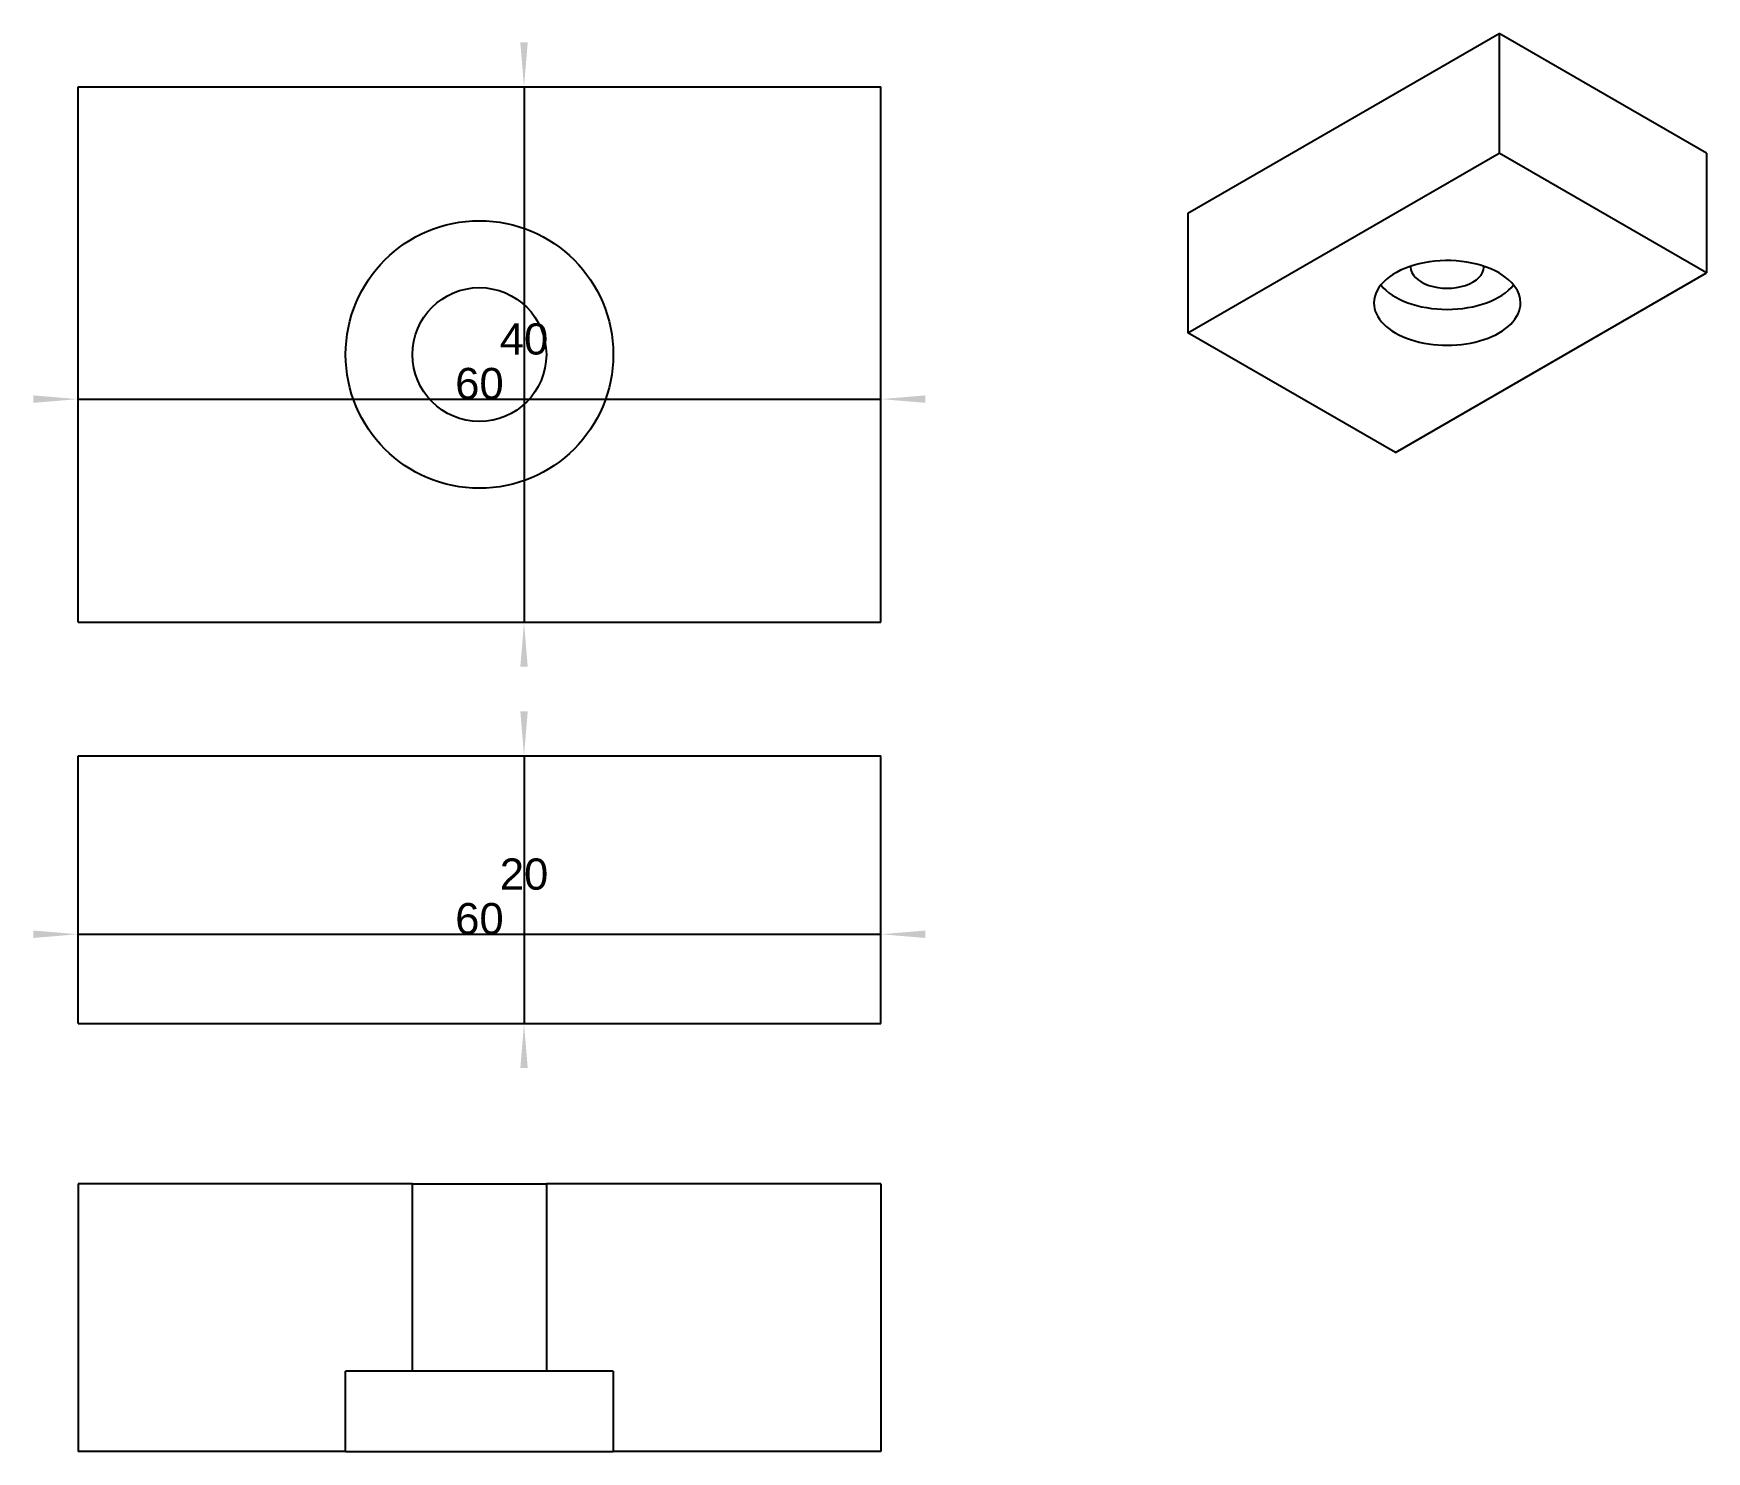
# Model space of a CAD drawing. Header units: millimetres. Extents: x 98 to 286, y 42 to 201.
import ezdxf
from ezdxf.enums import TextEntityAlignment as Align

# ---------------------------------------------------------------- set-up
doc = ezdxf.new("R2010")
doc.units = ezdxf.units.MM
doc.layers.get('0').update_dxf_attribs({"linetype": 'CONTINUOUS'})
for name, color, linetype in [('DimExtent', 7, 'CONTINUOUS'), ('DimExtent001', 7, 'CONTINUOUS'), ('DimExtent002', 7, 'CONTINUOUS'), ('DimExtent003', 7, 'CONTINUOUS'), ('IsoThumb', 7, 'CONTINUOUS'), ('ProjItem', 7, 'CONTINUOUS'), ('ProjItem001', 7, 'CONTINUOUS'), ('Section', 7, 'CONTINUOUS')]:
    doc.layers.add(name, color=color, linetype=linetype)
doc.styles.get("Standard").update_dxf_attribs({"font": 'arial.ttf'})
doc.dimstyles.get("Standard").update_dxf_attribs({"dimscale": 0, "dimtxt": 2.5, "dimasz": 2.5, "dimexe": 1.25, "dimexo": 0.625, "dimtad": 1, "dimtxsty": 'STANDARD', "dimcen": 2.5, "dimazin": 3, "dimtfac": 1, "dimtmove": 0, "dimatfit": 3})

# ---------------------------------------------------------------- blocks, each defined once
blk = doc.blocks.new('*DimExtent')
at = {"color": 0}
for points in [[(98.5, 100.417), (98.5, 99.5833), (103.5, 100)], [(198.5, 100.417), (198.5, 99.5833), (193.5, 100)]]:
    blk.add_solid(points, dxfattribs=at)
at = {"layer": 'DimExtent'}
for p, q in [((103.5, 90), (103.5, 100)), ((103.5, 100), (193.5, 100)), ((193.5, 90), (193.5, 100))]:
    blk.add_line(p, q, dxfattribs=at)
blk.add_text('60', height=3.5, dxfattribs=at).set_placement((148.5, 100), align=Align.CENTER)
blk = doc.blocks.new('*DimExtent001')
at = {"color": 0}
for points in [[(153.917, 125), (153.083, 125), (153.5, 120)], [(153.917, 85), (153.083, 85), (153.5, 90)]]:
    blk.add_solid(points, dxfattribs=at)
at = {"layer": 'DimExtent001'}
for p, q in [((103.5, 120), (153.5, 120)), ((153.5, 120), (153.5, 90)), ((103.5, 90), (153.5, 90))]:
    blk.add_line(p, q, dxfattribs=at)
blk.add_text('20', height=3.5, dxfattribs=at).set_placement((153.5, 105), align=Align.CENTER)
blk = doc.blocks.new('*DimExtent002')
at = {"color": 0}
for points in [[(98.5, 160.417), (98.5, 159.583), (103.5, 160)], [(198.5, 160.417), (198.5, 159.583), (193.5, 160)]]:
    blk.add_solid(points, dxfattribs=at)
at = {"layer": 'DimExtent002'}
for p, q in [((103.5, 135), (103.5, 160)), ((103.5, 160), (193.5, 160)), ((193.5, 135), (193.5, 160))]:
    blk.add_line(p, q, dxfattribs=at)
blk.add_text('60', height=3.5, dxfattribs=at).set_placement((148.5, 160), align=Align.CENTER)
blk = doc.blocks.new('*DimExtent003')
at = {"color": 0}
for points in [[(153.917, 200), (153.083, 200), (153.5, 195)], [(153.917, 130), (153.083, 130), (153.5, 135)]]:
    blk.add_solid(points, dxfattribs=at)
at = {"layer": 'DimExtent003'}
for p, q in [((103.5, 195), (153.5, 195)), ((153.5, 195), (153.5, 135)), ((103.5, 135), (153.5, 135))]:
    blk.add_line(p, q, dxfattribs=at)
blk.add_text('40', height=3.5, dxfattribs=at).set_placement((153.5, 165), align=Align.CENTER)

msp = doc.modelspace()

# ---------------------------------------------------------------- linework, layer by layer
at = {"layer": 'IsoThumb'}
for p, q in [((227.926, 180.857), (262.815, 201)), ((262.815, 201), (262.815, 187.571)), ((286.074, 187.571), (262.815, 201)), ((227.926, 167.429), (262.815, 187.571)), ((286.074, 174.143), (262.815, 187.571)), ((286.074, 187.571), (286.074, 174.143)), ((227.926, 180.857), (227.926, 167.429)), ((251.185, 154), (286.074, 174.143)), ((251.185, 154), (227.926, 167.429))]:
    msp.add_line(p, q, dxfattribs=at)
for centre, major_axis, start_param, end_param in [((257, 170.786), (-8.223, 0), 3.9269908, 0), ((257, 174.814), (4.112, 0), -3.1769554, -3.1415927), ((257, 174.814), (4.112, 0), -3.1415927, 0), ((257, 174.814), (4.112, 0), 0, -6.2478226), ((257, 174.814), (-8.223, 0), 0.438149, 2.7034436), ((257, 170.786), (-8.223, 0), 3.1415927, 3.9269908), ((257, 170.786), (-8.223, 0), 0, 3.1415927)]:
    msp.add_ellipse(centre, major_axis=major_axis, ratio=0.5773503, start_param=start_param, end_param=end_param, dxfattribs=at)
at = {"layer": 'ProjItem'}
for p, q in [((103.5, 90), (103.5, 120)), ((103.5, 120), (193.5, 120)), ((193.5, 90), (193.5, 120)), ((103.5, 90), (193.5, 90))]:
    msp.add_line(p, q, dxfattribs=at)
at = {"layer": 'ProjItem001'}
for p, q in [((103.5, 135), (103.5, 195)), ((103.5, 195), (193.5, 195)), ((193.5, 135), (193.5, 195)), ((103.5, 135), (193.5, 135))]:
    msp.add_line(p, q, dxfattribs=at)
for radius in [15, 7.5]:
    msp.add_circle((148.5, 165), radius, dxfattribs=at)
at = {"layer": 'Section'}
for p, q in [((103.5, 72), (103.5, 42)), ((141, 72), (103.5, 72)), ((103.5, 72), (103.5, 42)), ((141, 72), (103.5, 72)), ((141, 51), (141, 72)), ((141, 51), (141, 72)), ((193.5, 72), (156, 72)), ((156, 72), (156, 51)), ((193.5, 72), (156, 72)), ((156, 72), (156, 51)), ((193.5, 72), (193.5, 42)), ((193.5, 72), (193.5, 42)), ((141, 51), (133.5, 51)), ((133.5, 42), (133.5, 51)), ((141, 51), (133.5, 51)), ((133.5, 42), (133.5, 51)), ((163.5, 51), (156, 51)), ((163.5, 51), (156, 51)), ((163.5, 51), (163.5, 42)), ((163.5, 51), (163.5, 42)), ((133.5, 42), (103.5, 42)), ((133.5, 42), (103.5, 42)), ((193.5, 42), (163.5, 42)), ((193.5, 42), (163.5, 42))]:
    msp.add_line(p, q, dxfattribs=at)
for points in [[(141, 72), (141.188, 72), (141.743, 72), (142.636, 72), (143.824, 72), (145.246, 72), (146.831, 72), (148.5, 72), (150.169, 72), (151.754, 72), (153.176, 72), (154.364, 72), (155.257, 72), (155.812, 72), (156, 72)], [(141, 72), (141.188, 72), (141.743, 72), (142.636, 72), (143.824, 72), (145.246, 72), (146.831, 72), (148.5, 72), (150.169, 72), (151.754, 72), (153.176, 72), (154.364, 72), (155.257, 72), (155.812, 72), (156, 72)], [(156, 51), (155.812, 51), (155.257, 51), (154.364, 51), (153.176, 51), (151.754, 51), (150.169, 51), (148.5, 51), (146.831, 51), (145.246, 51), (143.824, 51), (142.636, 51), (141.743, 51), (141.188, 51), (141, 51)], [(156, 51), (155.812, 51), (155.257, 51), (154.364, 51), (153.176, 51), (151.754, 51), (150.169, 51), (148.5, 51), (146.831, 51), (145.246, 51), (143.824, 51), (142.636, 51), (141.743, 51), (141.188, 51), (141, 51)], [(133.5, 42), (133.876, 42), (134.985, 42), (136.773, 42), (139.148, 42), (141.992, 42), (145.162, 42), (148.5, 42), (151.838, 42), (155.008, 42), (157.852, 42), (160.227, 42), (162.015, 42), (163.124, 42), (163.5, 42)], [(133.5, 42), (133.876, 42), (134.985, 42), (136.773, 42), (139.148, 42), (141.992, 42), (145.162, 42), (148.5, 42), (151.838, 42), (155.008, 42), (157.852, 42), (160.227, 42), (162.015, 42), (163.124, 42), (163.5, 42)]]:
    msp.add_open_spline(points, degree=1, dxfattribs=at)

# ---------------------------------------------------------------- dimensions: what is measured, and where the dimension line sits
at = {"layer": 'DimExtent'}
dim = msp.add_linear_dim(base=(148.5, 100), p1=(103.5, 90), p2=(193.5, 90), text='60', dimstyle='STANDARD', dxfattribs=at)
dim.commit()
dim.dimension.update_dxf_attribs({"geometry": '*DimExtent', "text_midpoint": (148.5, 105)})
at = {"layer": 'DimExtent001'}
dim = msp.add_linear_dim(base=(153.5, 105), p1=(103.5, 120), p2=(103.5, 90), angle=90, text='20', dimstyle='STANDARD', dxfattribs=at)
dim.commit()
dim.dimension.update_dxf_attribs({"geometry": '*DimExtent001', "text_midpoint": (148.5, 105)})
at = {"layer": 'DimExtent002'}
dim = msp.add_linear_dim(base=(148.5, 160), p1=(103.5, 135), p2=(193.5, 135), text='60', dimstyle='STANDARD', dxfattribs=at)
dim.commit()
dim.dimension.update_dxf_attribs({"geometry": '*DimExtent002', "text_midpoint": (148.5, 165)})
at = {"layer": 'DimExtent003'}
dim = msp.add_linear_dim(base=(153.5, 165), p1=(103.5, 195), p2=(103.5, 135), angle=90, text='40', dimstyle='STANDARD', dxfattribs=at)
dim.commit()
dim.dimension.update_dxf_attribs({"geometry": '*DimExtent003', "text_midpoint": (148.5, 165)})

doc.saveas('drawing.dxf')
